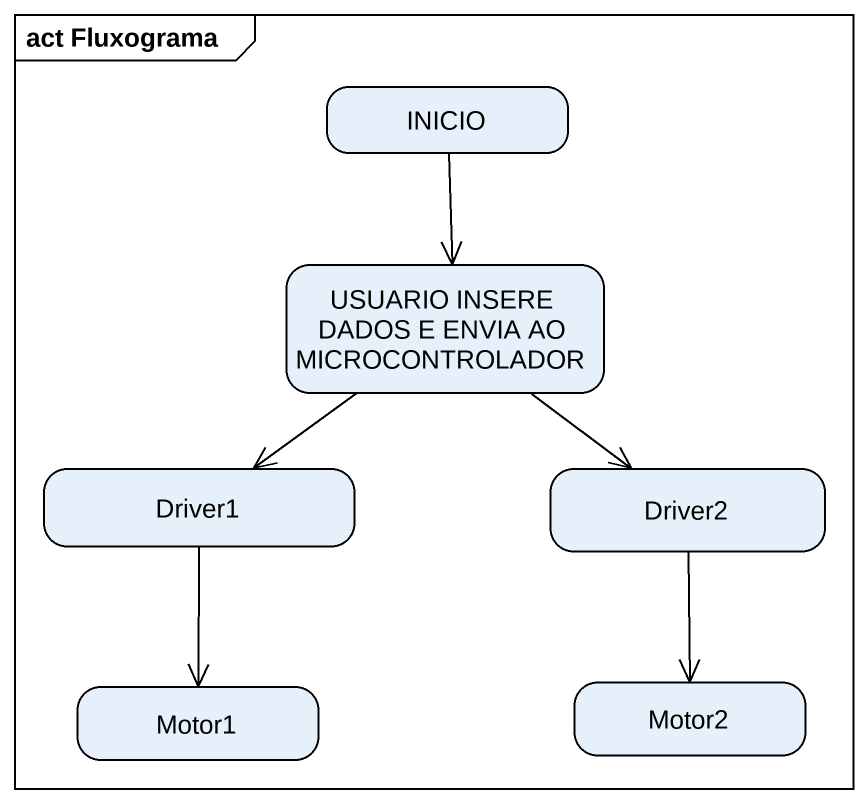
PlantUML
@startuml
mainframe act Fluxograma
hide empty description
state INICIO
state "USUARIO INSERE DADOS E ENVIA AO MICROCONTROLADOR" as USUARIO_INSERE_DADOS_E
state Driver1
state Driver2
state Motor1
state Motor2
INICIO --> USUARIO_INSERE_DADOS_E
USUARIO_INSERE_DADOS_E --> Driver1
USUARIO_INSERE_DADOS_E --> Driver2
Driver1 --> Motor1
Driver2 --> Motor2
@enduml
